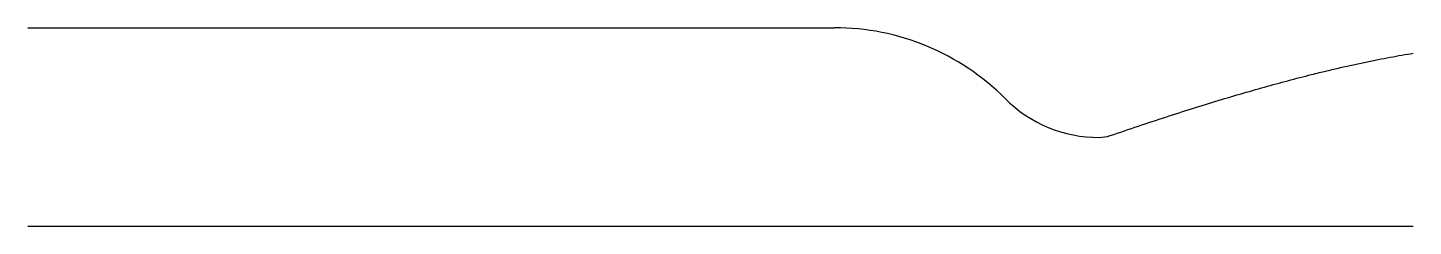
# Model space of a CAD drawing. Header units: millimetres. Extents: x -266 to 78, y 0 to 49.
import ezdxf

# ---------------------------------------------------------------- set-up
doc = ezdxf.new("R2010")
doc.units = ezdxf.units.MM
doc.layers.add('CENTERLINE', color=1, linetype='Continuous')
doc.layers.add('WALL_UPPER', color=5, linetype='Continuous')

msp = doc.modelspace()

# ---------------------------------------------------------------- linework, layer by layer
at = {"layer": 'CENTERLINE'}
msp.add_line((-265.64, 0), (77.87, 0), dxfattribs=at)
at = {"layer": 'WALL_UPPER'}
msp.add_line((-265.64, 49.2), (-65.65, 49.2), dxfattribs=at)
for centre, radius, start, end in [((-65.65, -10.65), 59.85, 45, 90), ((0, 55), 33, -135, -90), ((0, 30.41), 8.4, -90, -71)]:
    msp.add_arc(centre, radius, start, end, dxfattribs=at)
msp.add_open_spline([(2.74, 22.46), (48.49, 38.21), (77.87, 42.87)], degree=2, dxfattribs=at)

doc.saveas('drawing.dxf')
